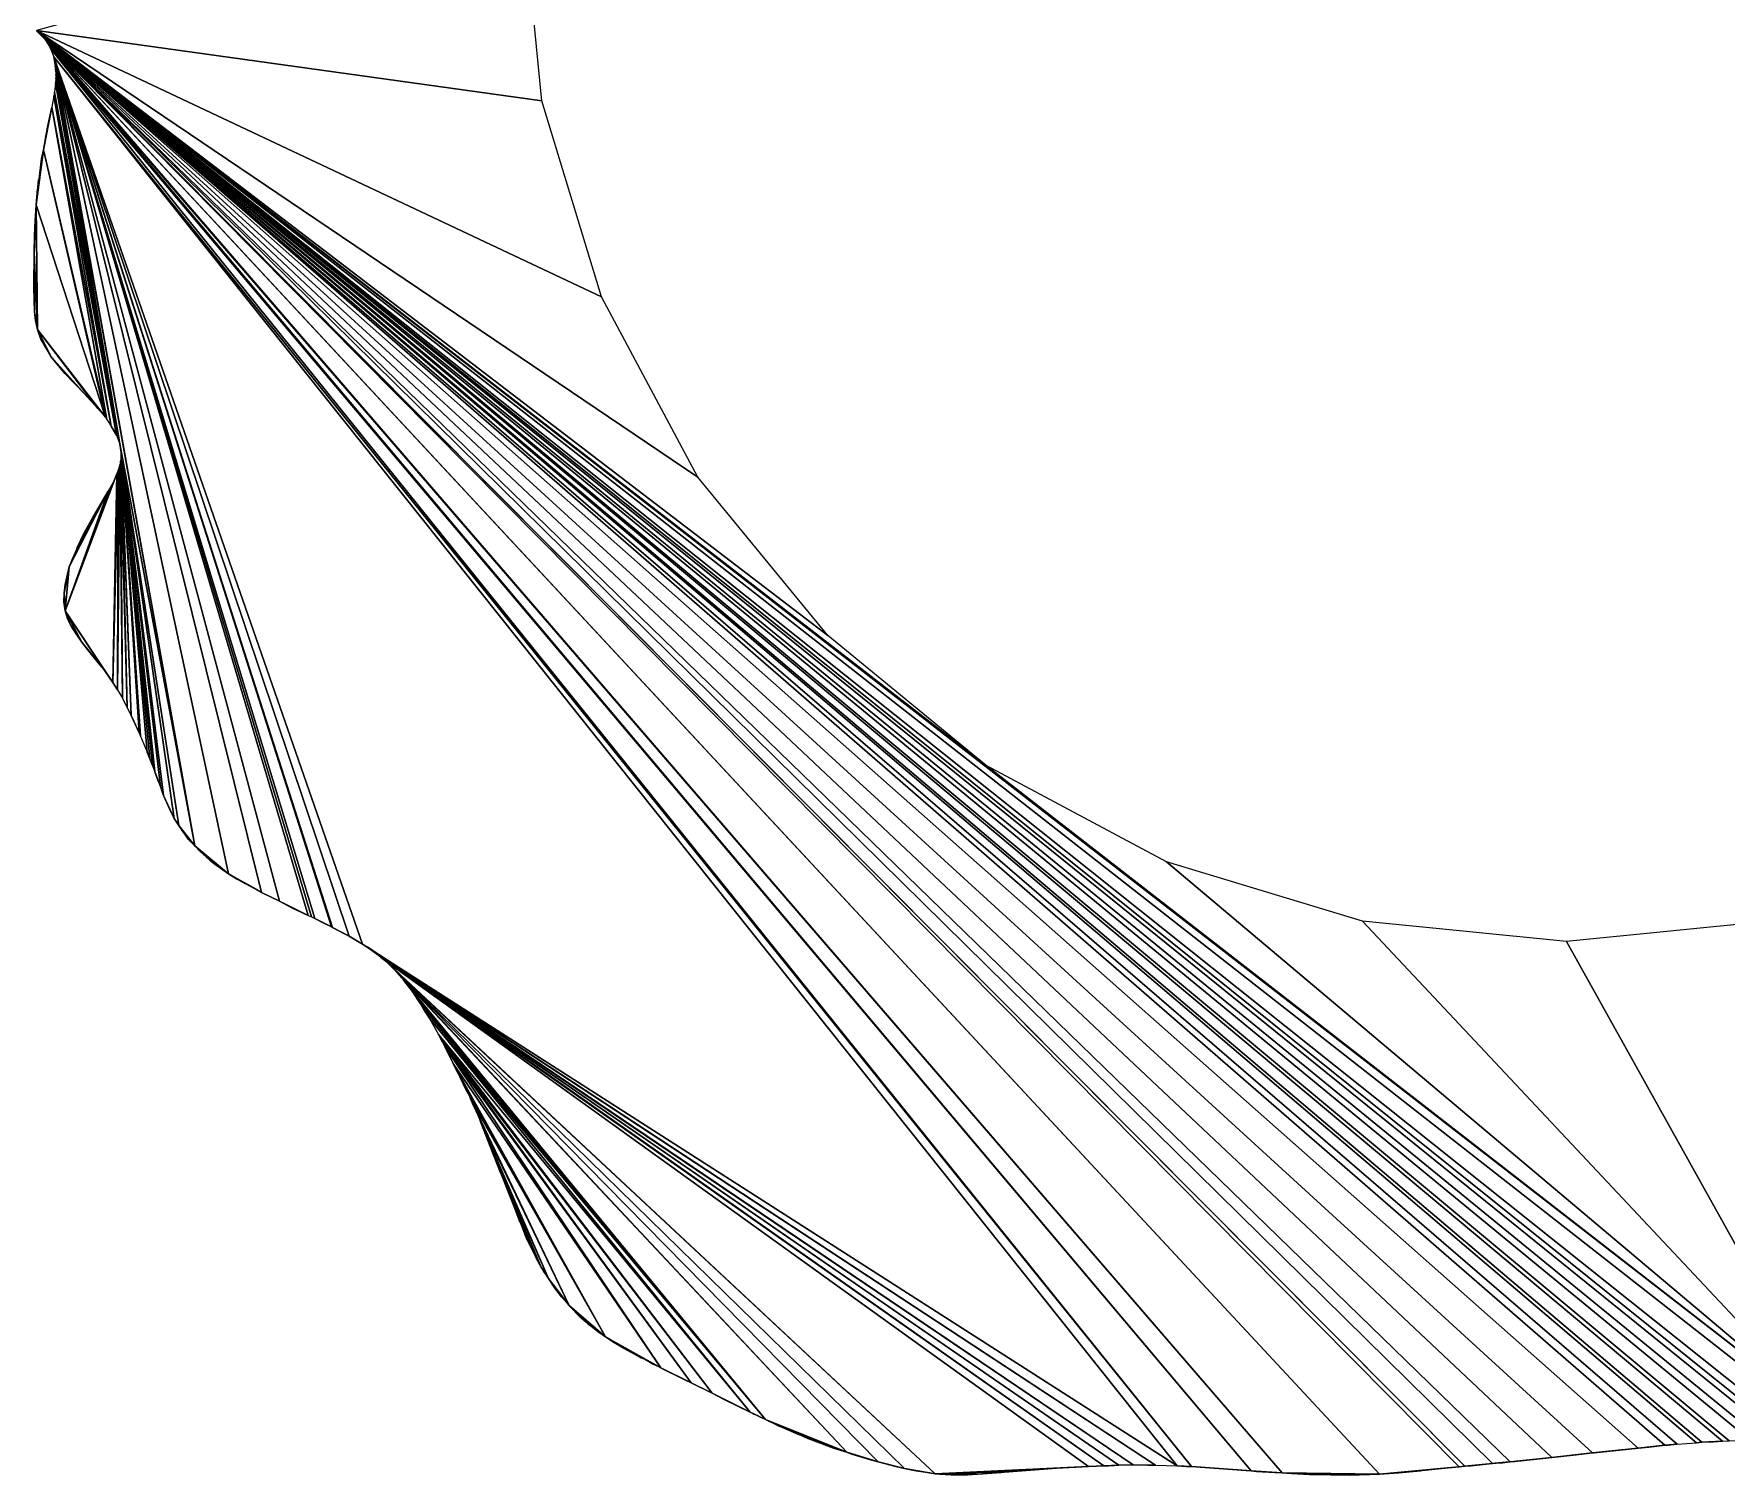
# Model space of a CAD drawing. Extents: x -96 to 96, y -94 to 92.
# Drawn here: x -91 to 9.5, y -93.7 to -8.1 of the extents above; entities that cross this region are included whole.
import ezdxf

# ---------------------------------------------------------------- set-up
doc = ezdxf.new("R2010")
doc.units = 0

msp = doc.modelspace()

# ---------------------------------------------------------------- linework, layer by layer
for points in [[(-60.81, -12.1, 98), (-62, 0, 98), (-90.8, -7.93, 98)], [(-90.8, -7.93, 98), (-90.65, -8.1, 98), (-90.43, -8.32, 98)], [(-90.8, -7.93, 98), (-90.43, -8.32, 98), (-6.04, -93.15, 98)], [(-90.8, -7.93, 98), (-6.04, -93.15, 98), (-4.39, -92.99, 98)], [(-90.8, -7.93, 98), (-4.39, -92.99, 98), (-3.35, -92.89, 98)], [(-90.8, -7.93, 98), (-3.35, -92.89, 98), (-0.86, -92.64, 98)], [(-90.8, -7.93, 98), (-0.86, -92.64, 98), (1.55, -92.37, 98)], [(-90.8, -7.93, 98), (1.55, -92.37, 98), (4.26, -92.08, 98)], [(-90.8, -7.93, 98), (4.26, -92.08, 98), (5.83, -91.91, 98)], [(-90.8, -7.93, 98), (5.83, -91.91, 98), (6.58, -91.84, 98)], [(-90.8, -7.93, 98), (6.58, -91.84, 98), (7.71, -91.76, 98)], [(-90.8, -7.93, 98), (7.71, -91.76, 98), (8.03, -91.73, 98)], [(-90.8, -7.93, 98), (8.03, -91.73, 98), (9.26, -91.67, 98)], [(-90.8, -7.93, 98), (9.26, -91.67, 98), (9.66, -91.66, 98)], [(-90.8, -7.93, 98), (9.66, -91.66, 98), (10.92, -91.64, 98)], [(-90.8, -7.93, 98), (10.92, -91.64, 98), (11.65, -91.62, 98)], [(-90.8, -7.93, 98), (11.65, -91.62, 98), (12.7, -91.57, 98)], [(-90.8, -7.93, 98), (12.7, -91.57, 98), (13.22, -91.52, 98)], [(-90.8, -7.93, 98), (13.22, -91.52, 98), (13.91, -91.44, 98)], [(-90.8, -7.93, 98), (13.91, -91.44, 98), (15.31, -91.05, 98)], [(-90.8, -7.93, 98), (15.31, -91.05, 98), (16.04, -90.79, 98)], [(-57.28, -23.73, 98), (-60.81, -12.1, 98), (-90.8, -7.93, 98)], [(-51.55, -34.45, 98), (-57.28, -23.73, 98), (-90.8, -7.93, 98)], [(-43.84, -43.84, 98), (-51.55, -34.45, 98), (-90.8, -7.93, 98)], [(-34.45, -51.55, 98), (-43.84, -43.84, 98), (-90.8, -7.93, 98)], [(-34.45, -51.55, 98), (-90.8, -7.93, 98), (16.04, -90.79, 98)], [(-90.43, -8.32, 98), (-90.3, -8.46, 98), (-11.09, -93.63, 98)], [(-90.43, -8.32, 98), (-11.09, -93.63, 98), (-6.36, -93.19, 98)], [(-90.43, -8.32, 98), (-6.36, -93.19, 98), (-6.04, -93.15, 98)], [(-90.3, -8.46, 98), (-90.16, -8.67, 98), (-16.87, -93.55, 98)], [(-90.3, -8.46, 98), (-16.87, -93.55, 98), (-11.09, -93.63, 98)], [(-90.16, -8.67, 98), (-89.98, -8.99, 98), (-18.71, -93.44, 98)], [(-90.16, -8.67, 98), (-18.71, -93.44, 98), (-16.87, -93.55, 98)], [(-89.98, -8.99, 98), (-89.78, -9.5, 98), (-22.26, -93.18, 98)], [(-89.98, -8.99, 98), (-22.26, -93.18, 98), (-18.71, -93.44, 98)], [(-89.78, -9.5, 98), (-89.69, -10.02, 98), (-81.41, -56.32, 98)], [(-89.78, -9.5, 98), (-81.41, -56.32, 98), (-79.41, -57.99, 98)], [(-89.78, -9.5, 98), (-79.41, -57.99, 98), (-77.45, -59.09, 98)], [(-89.78, -9.5, 98), (-77.45, -59.09, 98), (-76.38, -59.62, 98)], [(-89.78, -9.5, 98), (-76.38, -59.62, 98), (-74.69, -60.47, 98)], [(-89.78, -9.5, 98), (-74.69, -60.47, 98), (-74.49, -60.55, 98)], [(-89.78, -9.5, 98), (-74.49, -60.55, 98), (-74.28, -60.65, 98)], [(-89.78, -9.5, 98), (-74.28, -60.65, 98), (-73.3, -61.13, 98)], [(-89.78, -9.5, 98), (-73.3, -61.13, 98), (-73.23, -61.17, 98)], [(-89.78, -9.5, 98), (-73.23, -61.17, 98), (-72.24, -61.69, 98)], [(-89.78, -9.5, 98), (-72.24, -61.69, 98), (-71.45, -62.16, 98)], [(-89.78, -9.5, 98), (-71.45, -62.16, 98), (-23.1, -93.14, 98)], [(-89.78, -9.5, 98), (-23.1, -93.14, 98), (-22.26, -93.18, 98)], [(-89.69, -10.02, 98), (-89.67, -10.23, 98), (-85.87, -32.46, 98)], [(-89.69, -10.02, 98), (-85.87, -32.46, 98), (-81.41, -56.32, 98)], [(-89.66, -10.75, 98), (-89.68, -11.06, 98), (-85.87, -32.46, 98)], [(-89.67, -10.23, 98), (-89.66, -10.54, 98), (-85.87, -32.46, 98)], [(-89.66, -10.54, 98), (-89.66, -10.75, 98), (-85.87, -32.46, 98)], [(-89.78, -11.8, 98), (-89.9, -12.47, 98), (-86.37, -31.42, 98)], [(-89.74, -11.59, 98), (-89.78, -11.8, 98), (-86.06, -31.94, 98)], [(-89.78, -11.8, 98), (-86.37, -31.42, 98), (-86.06, -31.94, 98)], [(-89.68, -11.06, 98), (-89.74, -11.59, 98), (-85.87, -32.46, 98)], [(-89.74, -11.59, 98), (-86.06, -31.94, 98), (-85.87, -32.46, 98)], [(-89.9, -12.47, 98), (-90.13, -13.57, 98), (-90.4, -15.01, 98)], [(-89.9, -12.47, 98), (-90.4, -15.01, 98), (-86.63, -31.02, 98)], [(-89.9, -12.47, 98), (-89.94, -12.67, 98), (-90.13, -13.57, 98)], [(-89.9, -12.47, 98), (-86.63, -31.02, 98), (-86.37, -31.42, 98)], [(-90.13, -13.57, 98), (-90.15, -13.67, 98), (-90.4, -15.01, 98)], [(-90.15, -13.67, 98), (-90.32, -14.56, 98), (-90.4, -15.01, 98)], [(-90.15, -13.67, 98), (-90.27, -14.19, 98), (-90.32, -14.56, 98)], [(-90.4, -15.01, 98), (-90.5, -15.55, 98), (-90.82, -18.27, 98)], [(-90.4, -15.01, 98), (-90.82, -18.27, 98), (-86.72, -30.89, 98)], [(-90.4, -15.01, 98), (-90.41, -15.07, 98), (-90.5, -15.55, 98)], [(-90.4, -15.01, 98), (-86.72, -30.89, 98), (-86.63, -31.02, 98)], [(-90.5, -15.55, 98), (-90.61, -16.39, 98), (-90.82, -18.27, 98)], [(-90.5, -15.55, 98), (-90.6, -16.28, 98), (-90.61, -16.39, 98)], [(-90.61, -16.39, 98), (-90.68, -16.8, 98), (-90.82, -18.27, 98)], [(-90.68, -16.8, 98), (-90.74, -17.33, 98), (-90.82, -18.27, 98)], [(-90.74, -17.33, 98), (-90.78, -17.79, 98), (-90.82, -18.27, 98)], [(-90.82, -18.27, 98), (-90.9, -19.63, 98), (-90.95, -21.09, 98)], [(-90.82, -18.27, 98), (-90.95, -21.09, 98), (-90.74, -25.68, 98)], [(-90.82, -18.27, 98), (-90.87, -18.89, 98), (-90.9, -19.63, 98)], [(-90.87, -18.89, 98), (-90.9, -19.52, 98), (-90.9, -19.63, 98)], [(-90.82, -18.27, 98), (-90.74, -25.68, 98), (-86.72, -30.89, 98)], [(-90.9, -19.63, 98), (-90.93, -20.15, 98), (-90.95, -21.09, 98)], [(-90.9, -19.63, 98), (-90.92, -19.94, 98), (-90.93, -20.15, 98)], [(-90.93, -20.15, 98), (-90.96, -20.98, 98), (-90.95, -21.09, 98)], [(-90.95, -21.09, 98), (-90.96, -21.2, 98), (-90.96, -23.16, 98)], [(-90.95, -21.09, 98), (-90.96, -23.16, 98), (-90.93, -24.63, 98)], [(-90.95, -21.09, 98), (-90.93, -24.63, 98), (-90.74, -25.68, 98)], [(-90.96, -23.16, 98), (-90.94, -24.42, 98), (-90.93, -24.63, 98)], [(-90.93, -24.63, 98), (-90.9, -24.84, 98), (-90.86, -25.15, 98)], [(-90.93, -24.63, 98), (-90.86, -25.15, 98), (-90.74, -25.68, 98)], [(-90.86, -25.15, 98), (-90.8, -25.45, 98), (-90.74, -25.68, 98)], [(-90.74, -25.68, 98), (-90.58, -26.17, 98), (-90.54, -26.25, 98)], [(-90.74, -25.68, 98), (-90.54, -26.25, 98), (-89.95, -27.27, 98)], [(-90.74, -25.68, 98), (-89.95, -27.27, 98), (-87.16, -30.37, 98)], [(-90.74, -25.68, 98), (-87.16, -30.37, 98), (-86.72, -30.89, 98)], [(-90.58, -26.17, 98), (-90.57, -26.2, 98), (-90.54, -26.25, 98)], [(-90.54, -26.25, 98), (-90.29, -26.72, 98), (-90, -27.19, 98)], [(-90.54, -26.25, 98), (-90, -27.19, 98), (-89.95, -27.27, 98)], [(-90, -27.19, 98), (-89.97, -27.24, 98), (-89.95, -27.27, 98)], [(-89.95, -27.27, 98), (-89.56, -27.76, 98), (-89.12, -28.29, 98)], [(-89.95, -27.27, 98), (-89.12, -28.29, 98), (-87.98, -29.48, 98)], [(-89.95, -27.27, 98), (-87.98, -29.48, 98), (-87.16, -30.37, 98)], [(-89.12, -28.29, 98), (-88.44, -29.01, 98), (-87.98, -29.48, 98)], [(-87.98, -29.48, 98), (-87.57, -29.93, 98), (-87.16, -30.37, 98)], [(-86.37, -31.42, 98), (-86.15, -31.8, 98), (-86.06, -31.94, 98)], [(-85.87, -32.46, 98), (-85.8, -32.88, 98), (-85.79, -32.98, 98)], [(-85.87, -32.46, 98), (-85.79, -32.98, 98), (-82.36, -55.12, 98)], [(-85.87, -32.46, 98), (-82.36, -55.12, 98), (-81.41, -56.32, 98)], [(-85.79, -32.98, 98), (-85.79, -33.17, 98), (-85.18, -48.59, 98)], [(-85.79, -32.98, 98), (-85.18, -48.59, 98), (-84.71, -49.62, 98)], [(-85.79, -32.98, 98), (-84.71, -49.62, 98), (-84.63, -49.82, 98)], [(-85.79, -32.98, 98), (-84.63, -49.82, 98), (-84.24, -50.76, 98)], [(-85.79, -32.98, 98), (-84.24, -50.76, 98), (-84.08, -51.16, 98)], [(-85.79, -32.98, 98), (-84.08, -51.16, 98), (-83.92, -51.56, 98)], [(-85.79, -32.98, 98), (-83.92, -51.56, 98), (-83.78, -51.93, 98)], [(-85.79, -32.98, 98), (-83.78, -51.93, 98), (-83.45, -52.81, 98)], [(-85.79, -32.98, 98), (-83.45, -52.81, 98), (-83.26, -53.34, 98)], [(-85.79, -32.98, 98), (-83.26, -53.34, 98), (-82.63, -54.7, 98)], [(-85.79, -32.98, 98), (-82.63, -54.7, 98), (-82.36, -55.12, 98)], [(-85.95, -34.03, 98), (-86.03, -34.24, 98), (-86.28, -46.64, 98)], [(-85.95, -34.03, 98), (-86.28, -46.64, 98), (-86, -47.07, 98)], [(-85.86, -33.72, 98), (-85.95, -34.03, 98), (-86, -47.07, 98)], [(-85.86, -33.72, 98), (-86, -47.07, 98), (-85.71, -47.57, 98)], [(-85.82, -33.5, 98), (-85.86, -33.72, 98), (-85.71, -47.57, 98)], [(-85.79, -33.17, 98), (-85.82, -33.5, 98), (-85.42, -48.12, 98)], [(-85.82, -33.5, 98), (-85.71, -47.57, 98), (-85.42, -48.12, 98)], [(-85.79, -33.17, 98), (-85.42, -48.12, 98), (-85.18, -48.59, 98)], [(-86.03, -34.24, 98), (-86.16, -34.55, 98), (-89.1, -42.38, 98)], [(-86.03, -34.24, 98), (-89.1, -42.38, 98), (-86.28, -46.64, 98)], [(-86.16, -34.55, 98), (-86.32, -34.86, 98), (-89.1, -42.38, 98)], [(-86.32, -34.86, 98), (-86.55, -35.28, 98), (-89.1, -42.38, 98)], [(-86.55, -35.28, 98), (-88.86, -39.77, 98), (-89.1, -42.38, 98)], [(-86.55, -35.28, 98), (-87.16, -36.33, 98), (-88.86, -39.77, 98)], [(-86.55, -35.28, 98), (-86.8, -35.69, 98), (-87.16, -36.33, 98)], [(-86.8, -35.69, 98), (-86.91, -35.88, 98), (-87.16, -36.33, 98)], [(-86.55, -35.28, 98), (-86.74, -35.57, 98), (-86.8, -35.69, 98)], [(-87.16, -36.33, 98), (-88.2, -38.21, 98), (-88.86, -39.77, 98)], [(-87.16, -36.33, 98), (-87.39, -36.69, 98), (-88.2, -38.21, 98)], [(-87.39, -36.69, 98), (-87.95, -37.71, 98), (-88.2, -38.21, 98)], [(-87.39, -36.69, 98), (-87.42, -36.74, 98), (-87.95, -37.71, 98)], [(-87.16, -36.33, 98), (-87.36, -36.64, 98), (-87.39, -36.69, 98)], [(-87.95, -37.71, 98), (-88.09, -37.99, 98), (-88.2, -38.21, 98)], [(-88.2, -38.21, 98), (-88.52, -38.94, 98), (-88.86, -39.77, 98)], [(-88.52, -38.94, 98), (-88.66, -39.25, 98), (-88.86, -39.77, 98)], [(-88.2, -38.21, 98), (-88.39, -38.59, 98), (-88.52, -38.94, 98)], [(-88.2, -38.21, 98), (-88.32, -38.45, 98), (-88.39, -38.59, 98)], [(-88.86, -39.77, 98), (-89.11, -40.81, 98), (-89.17, -41.33, 98)], [(-88.86, -39.77, 98), (-89.17, -41.33, 98), (-89.1, -42.38, 98)], [(-88.86, -39.77, 98), (-89.04, -40.45, 98), (-89.11, -40.81, 98)], [(-89.11, -40.81, 98), (-89.15, -41.09, 98), (-89.17, -41.33, 98)], [(-89.17, -41.33, 98), (-89.18, -41.59, 98), (-89.18, -41.85, 98)], [(-89.17, -41.33, 98), (-89.18, -41.85, 98), (-89.1, -42.38, 98)], [(-89.18, -41.85, 98), (-89.16, -42.07, 98), (-89.1, -42.38, 98)], [(-89.1, -42.38, 98), (-89.04, -42.59, 98), (-88.94, -42.9, 98)], [(-89.1, -42.38, 98), (-88.94, -42.9, 98), (-88.78, -43.21, 98)], [(-89.1, -42.38, 98), (-88.78, -43.21, 98), (-88.11, -44.24, 98)], [(-89.1, -42.38, 98), (-88.11, -44.24, 98), (-86.8, -45.88, 98)], [(-89.1, -42.38, 98), (-86.8, -45.88, 98), (-86.72, -45.99, 98)], [(-89.1, -42.38, 98), (-86.72, -45.99, 98), (-86.28, -46.64, 98)], [(-88.94, -42.9, 98), (-88.85, -43.07, 98), (-88.78, -43.21, 98)], [(-88.78, -43.21, 98), (-88.68, -43.42, 98), (-88.45, -43.75, 98)], [(-88.78, -43.21, 98), (-88.45, -43.75, 98), (-88.11, -44.24, 98)], [(-88.45, -43.75, 98), (-88.34, -43.94, 98), (-88.11, -44.24, 98)], [(-88.11, -44.24, 98), (-87.93, -44.49, 98), (-87.78, -44.68, 98)], [(-88.11, -44.24, 98), (-87.78, -44.68, 98), (-87.12, -45.48, 98)], [(-88.11, -44.24, 98), (-87.12, -45.48, 98), (-86.8, -45.88, 98)], [(-87.78, -44.68, 98), (-87.3, -45.27, 98), (-87.12, -45.48, 98)], [(-87.12, -45.48, 98), (-86.88, -45.79, 98), (-86.8, -45.88, 98)], [(-86.72, -45.99, 98), (-86.32, -46.58, 98), (-86.28, -46.64, 98)], [(-86.28, -46.64, 98), (-86.02, -47.05, 98), (-86, -47.07, 98)], [(-85.71, -47.57, 98), (-85.54, -47.9, 98), (-85.42, -48.12, 98)], [(-85.42, -48.12, 98), (-85.33, -48.31, 98), (-85.18, -48.59, 98)], [(-85.18, -48.59, 98), (-85.03, -48.93, 98), (-84.71, -49.62, 98)], [(-84.24, -50.76, 98), (-84.17, -50.95, 98), (-84.08, -51.16, 98)], [(-84.08, -51.16, 98), (-84, -51.37, 98), (-83.92, -51.56, 98)], [(-83.78, -51.93, 98), (-83.65, -52.32, 98), (-83.59, -52.48, 98)], [(-83.78, -51.93, 98), (-83.59, -52.48, 98), (-83.45, -52.81, 98)], [(-23.73, -57.28, 98), (-34.45, -51.55, 98), (16.04, -90.79, 98)], [(-83.45, -52.81, 98), (-83.34, -53.12, 98), (-83.26, -53.34, 98)], [(-83.26, -53.34, 98), (-83.08, -53.77, 98), (-82.8, -54.38, 98)], [(-83.26, -53.34, 98), (-82.8, -54.38, 98), (-82.63, -54.7, 98)], [(-82.63, -54.7, 98), (-82.56, -54.83, 98), (-82.36, -55.12, 98)], [(-82.36, -55.12, 98), (-82.18, -55.42, 98), (-81.78, -55.95, 98)], [(-82.36, -55.12, 98), (-81.78, -55.95, 98), (-81.68, -56.05, 98)], [(-82.36, -55.12, 98), (-81.68, -56.05, 98), (-81.41, -56.32, 98)], [(-81.41, -56.32, 98), (-81.28, -56.47, 98), (-81.11, -56.64, 98)], [(-81.41, -56.32, 98), (-81.11, -56.64, 98), (-80.73, -56.99, 98)], [(-81.41, -56.32, 98), (-80.73, -56.99, 98), (-80.51, -57.18, 98)], [(-81.41, -56.32, 98), (-80.51, -57.18, 98), (-79.41, -57.99, 98)], [(-80.73, -56.99, 98), (-80.6, -57.1, 98), (-80.51, -57.18, 98)], [(-80.51, -57.18, 98), (-80.2, -57.44, 98), (-80.09, -57.52, 98)], [(-80.51, -57.18, 98), (-80.09, -57.52, 98), (-79.41, -57.99, 98)], [(-80.09, -57.52, 98), (-79.75, -57.76, 98), (-79.41, -57.99, 98)], [(-79.41, -57.99, 98), (-78.94, -58.28, 98), (-78.42, -58.56, 98)], [(-79.41, -57.99, 98), (-78.42, -58.56, 98), (-78.34, -58.6, 98)], [(-79.41, -57.99, 98), (-78.34, -58.6, 98), (-77.6, -59, 98)], [(-79.41, -57.99, 98), (-77.6, -59, 98), (-77.45, -59.09, 98)], [(-12.1, -60.81, 98), (-23.73, -57.28, 98), (16.04, -90.79, 98)], [(-78.42, -58.56, 98), (-78.42, -58.56, 98), (-78.34, -58.6, 98)], [(-78.34, -58.6, 98), (-78.22, -58.67, 98), (-77.73, -58.94, 98)], [(-78.34, -58.6, 98), (-77.73, -58.94, 98), (-77.6, -59, 98)], [(-77.45, -59.09, 98), (-77.38, -59.13, 98), (-76.38, -59.62, 98)], [(-76.38, -59.62, 98), (-75.61, -60.02, 98), (-74.69, -60.47, 98)], [(-74.28, -60.65, 98), (-73.72, -60.94, 98), (-73.3, -61.13, 98)], [(-73.23, -61.17, 98), (-73.04, -61.28, 98), (-72.52, -61.55, 98)], [(-73.23, -61.17, 98), (-72.52, -61.55, 98), (-72.24, -61.69, 98)], [(0, -62, 98), (-12.1, -60.81, 98), (16.04, -90.79, 98)], [(12.1, -60.81, 98), (0, -62, 98), (16.04, -90.79, 98)], [(-72.24, -61.69, 98), (-71.82, -61.94, 98), (-71.45, -62.16, 98)], [(-71.45, -62.16, 98), (-71.3, -62.26, 98), (-71.18, -62.33, 98)], [(-71.45, -62.16, 98), (-71.18, -62.33, 98), (-24.39, -93.09, 98)], [(-71.45, -62.16, 98), (-24.39, -93.09, 98), (-23.1, -93.14, 98)], [(-71.18, -62.33, 98), (-70.85, -62.58, 98), (-70.63, -62.73, 98)], [(-71.18, -62.33, 98), (-70.63, -62.73, 98), (-25.71, -93.08, 98)], [(-71.18, -62.33, 98), (-25.71, -93.08, 98), (-24.39, -93.09, 98)], [(-70.63, -62.73, 98), (-70.59, -62.76, 98), (-26.57, -93.1, 98)], [(-70.63, -62.73, 98), (-26.57, -93.1, 98), (-25.71, -93.08, 98)], [(-70.59, -62.76, 98), (-70.39, -62.94, 98), (-70.07, -63.18, 98)], [(-70.59, -62.76, 98), (-70.07, -63.18, 98), (-27.46, -93.13, 98)], [(-70.59, -62.76, 98), (-27.46, -93.13, 98), (-26.57, -93.1, 98)], [(-70.07, -63.18, 98), (-69.84, -63.42, 98), (-69.56, -63.68, 98)], [(-70.07, -63.18, 98), (-69.56, -63.68, 98), (-37.46, -93.6, 98)], [(-70.07, -63.18, 98), (-37.46, -93.6, 98), (-28.37, -93.17, 98)], [(-70.07, -63.18, 98), (-28.37, -93.17, 98), (-27.46, -93.13, 98)], [(-69.56, -63.68, 98), (-69, -64.32, 98), (-42.72, -92.32, 98)], [(-69.56, -63.68, 98), (-42.72, -92.32, 98), (-40.85, -92.89, 98)], [(-69.56, -63.68, 98), (-40.85, -92.89, 98), (-39.28, -93.29, 98)], [(-69.56, -63.68, 98), (-39.28, -93.29, 98), (-37.46, -93.6, 98)], [(-69, -64.32, 98), (-68.83, -64.55, 98), (-68.51, -64.96, 98)], [(-69, -64.32, 98), (-68.51, -64.96, 98), (-47.53, -90.39, 98)], [(-69, -64.32, 98), (-47.53, -90.39, 98), (-42.72, -92.32, 98)], [(-68.51, -64.96, 98), (-68.3, -65.29, 98), (-68.01, -65.71, 98)], [(-68.51, -64.96, 98), (-68.01, -65.71, 98), (-47.53, -90.39, 98)], [(-68.01, -65.71, 98), (-67.91, -65.86, 98), (-47.53, -90.39, 98)], [(-67.91, -65.86, 98), (-67.72, -66.18, 98), (-67.71, -66.2, 98)], [(-67.91, -65.86, 98), (-67.71, -66.2, 98), (-67.5, -66.53, 98)], [(-67.91, -65.86, 98), (-67.5, -66.53, 98), (-47.53, -90.39, 98)], [(-67.5, -66.53, 98), (-66.94, -67.53, 98), (-48.45, -89.94, 98)], [(-67.5, -66.53, 98), (-48.45, -89.94, 98), (-47.53, -90.39, 98)], [(-66.94, -67.53, 98), (-66.92, -67.59, 98), (-66.75, -67.9, 98)], [(-66.94, -67.53, 98), (-66.75, -67.9, 98), (-50.71, -88.82, 98)], [(-66.94, -67.53, 98), (-50.71, -88.82, 98), (-48.45, -89.94, 98)], [(-66.75, -67.9, 98), (-66.57, -68.24, 98), (-51.96, -88.21, 98)], [(-66.75, -67.9, 98), (-51.96, -88.21, 98), (-50.71, -88.82, 98)], [(-66.57, -68.24, 98), (-66.43, -68.55, 98), (-66.07, -69.25, 98)], [(-66.57, -68.24, 98), (-66.07, -69.25, 98), (-53.76, -87.31, 98)], [(-66.57, -68.24, 98), (-53.76, -87.31, 98), (-51.96, -88.21, 98)], [(-66.07, -69.25, 98), (-65.92, -69.56, 98), (-65.77, -69.87, 98)], [(-66.07, -69.25, 98), (-65.77, -69.87, 98), (-65.68, -70.04, 98)], [(-66.07, -69.25, 98), (-65.68, -70.04, 98), (-57.04, -85.47, 98)], [(-66.07, -69.25, 98), (-57.04, -85.47, 98), (-53.76, -87.31, 98)], [(-65.68, -70.04, 98), (-65.55, -70.32, 98), (-65.24, -70.96, 98)], [(-65.68, -70.04, 98), (-65.24, -70.96, 98), (-65.17, -71.08, 98)], [(-65.68, -70.04, 98), (-65.17, -71.08, 98), (-57.04, -85.47, 98)], [(-65.17, -71.08, 98), (-65.05, -71.34, 98), (-57.04, -85.47, 98)], [(-65.05, -71.34, 98), (-64.9, -71.7, 98), (-64.72, -72.08, 98)], [(-65.05, -71.34, 98), (-64.72, -72.08, 98), (-59.2, -83.62, 98)], [(-65.05, -71.34, 98), (-59.2, -83.62, 98), (-57.04, -85.47, 98)], [(-64.72, -72.08, 98), (-64.47, -72.65, 98), (-59.2, -83.62, 98)], [(-64.47, -72.65, 98), (-64.36, -72.96, 98), (-64.27, -73.17, 98)], [(-64.47, -72.65, 98), (-64.27, -73.17, 98), (-63.97, -73.92, 98)], [(-64.47, -72.65, 98), (-63.97, -73.92, 98), (-60.42, -82.02, 98)], [(-64.47, -72.65, 98), (-60.42, -82.02, 98), (-59.2, -83.62, 98)], [(-63.97, -73.92, 98), (-63.84, -74.29, 98), (-63.74, -74.54, 98)], [(-63.97, -73.92, 98), (-63.74, -74.54, 98), (-63.66, -74.73, 98)], [(-63.97, -73.92, 98), (-63.66, -74.73, 98), (-63.09, -76.15, 98)], [(-63.97, -73.92, 98), (-63.09, -76.15, 98), (-60.85, -81.35, 98)], [(-63.97, -73.92, 98), (-60.85, -81.35, 98), (-60.42, -82.02, 98)], [(-63.66, -74.73, 98), (-63.39, -75.44, 98), (-63.27, -75.74, 98)], [(-63.66, -74.73, 98), (-63.27, -75.74, 98), (-63.09, -76.15, 98)], [(-63.09, -76.15, 98), (-62.82, -76.86, 98), (-62.74, -77.07, 98)], [(-63.09, -76.15, 98), (-62.74, -77.07, 98), (-62.66, -77.26, 98)], [(-63.09, -76.15, 98), (-62.66, -77.26, 98), (-62.01, -78.91, 98)], [(-63.09, -76.15, 98), (-62.01, -78.91, 98), (-61.11, -80.88, 98)], [(-63.09, -76.15, 98), (-61.11, -80.88, 98), (-60.85, -81.35, 98)], [(-62.66, -77.26, 98), (-62.13, -78.63, 98), (-62.01, -78.91, 98)], [(-62.01, -78.91, 98), (-61.82, -79.43, 98), (-61.68, -79.74, 98)], [(-62.01, -78.91, 98), (-61.68, -79.74, 98), (-61.11, -80.88, 98)], [(-61.11, -80.88, 98), (-61.05, -81, 98), (-60.85, -81.35, 98)], [(-60.85, -81.35, 98), (-60.75, -81.52, 98), (-60.67, -81.66, 98)], [(-60.85, -81.35, 98), (-60.67, -81.66, 98), (-60.42, -82.02, 98)], [(-60.42, -82.02, 98), (-60.24, -82.3, 98), (-60.11, -82.49, 98)], [(-60.42, -82.02, 98), (-60.11, -82.49, 98), (-60.04, -82.58, 98)], [(-60.42, -82.02, 98), (-60.04, -82.58, 98), (-59.65, -83.11, 98)], [(-60.42, -82.02, 98), (-59.65, -83.11, 98), (-59.2, -83.62, 98)], [(-60.04, -82.58, 98), (-59.84, -82.86, 98), (-59.65, -83.11, 98)], [(-59.2, -83.62, 98), (-59.12, -83.72, 98), (-58.56, -84.28, 98)], [(-59.2, -83.62, 98), (-58.56, -84.28, 98), (-58.46, -84.37, 98)], [(-59.2, -83.62, 98), (-58.46, -84.37, 98), (-58.21, -84.58, 98)], [(-59.2, -83.62, 98), (-58.21, -84.58, 98), (-57.04, -85.47, 98)], [(-58.46, -84.37, 98), (-58.37, -84.45, 98), (-58.21, -84.58, 98)], [(-58.21, -84.58, 98), (-58.06, -84.72, 98), (-57.9, -84.83, 98)], [(-58.21, -84.58, 98), (-57.9, -84.83, 98), (-57.04, -85.47, 98)], [(-57.9, -84.83, 98), (-57.49, -85.16, 98), (-57.04, -85.47, 98)], [(-57.04, -85.47, 98), (-56.8, -85.64, 98), (-56.62, -85.75, 98)], [(-57.04, -85.47, 98), (-56.62, -85.75, 98), (-55.98, -86.13, 98)], [(-57.04, -85.47, 98), (-55.98, -86.13, 98), (-54.91, -86.72, 98)], [(-57.04, -85.47, 98), (-54.91, -86.72, 98), (-54.72, -86.81, 98)], [(-57.04, -85.47, 98), (-54.72, -86.81, 98), (-54.2, -87.1, 98)], [(-57.04, -85.47, 98), (-54.2, -87.1, 98), (-53.89, -87.24, 98)], [(-57.04, -85.47, 98), (-53.89, -87.24, 98), (-53.76, -87.31, 98)], [(-55.98, -86.13, 98), (-55.93, -86.16, 98), (-54.91, -86.72, 98)], [(-54.72, -86.81, 98), (-54.41, -86.99, 98), (-54.2, -87.1, 98)], [(-53.76, -87.31, 98), (-53.58, -87.41, 98), (-53.46, -87.47, 98)], [(-53.76, -87.31, 98), (-53.46, -87.47, 98), (-52.76, -87.81, 98)], [(-53.76, -87.31, 98), (-52.76, -87.81, 98), (-51.96, -88.21, 98)], [(-52.76, -87.81, 98), (-52.33, -88.03, 98), (-51.96, -88.21, 98)], [(-51.96, -88.21, 98), (-51.76, -88.31, 98), (-50.86, -88.75, 98)], [(-51.96, -88.21, 98), (-50.86, -88.75, 98), (-50.82, -88.77, 98)], [(-51.96, -88.21, 98), (-50.82, -88.77, 98), (-50.71, -88.82, 98)], [(-50.71, -88.82, 98), (-50.67, -88.85, 98), (-50, -89.19, 98)], [(-50.71, -88.82, 98), (-50, -89.19, 98), (-48.45, -89.94, 98)], [(-48.45, -89.94, 98), (-48.23, -90.06, 98), (-48.15, -90.09, 98)], [(-48.45, -89.94, 98), (-48.15, -90.09, 98), (-47.94, -90.19, 98)], [(-48.45, -89.94, 98), (-47.94, -90.19, 98), (-47.53, -90.39, 98)], [(-47.53, -90.39, 98), (-47.42, -90.45, 98), (-47, -90.64, 98)], [(-47.53, -90.39, 98), (-47, -90.64, 98), (-46.57, -90.84, 98)], [(-47.53, -90.39, 98), (-46.57, -90.84, 98), (-45.33, -91.38, 98)], [(-47.53, -90.39, 98), (-45.33, -91.38, 98), (-44.12, -91.85, 98)], [(-47.53, -90.39, 98), (-44.12, -91.85, 98), (-43.5, -92.08, 98)], [(-47.53, -90.39, 98), (-43.5, -92.08, 98), (-42.72, -92.32, 98)], [(-47, -90.64, 98), (-46.78, -90.75, 98), (-46.57, -90.84, 98)], [(-46.57, -90.84, 98), (-46.36, -90.94, 98), (-45.75, -91.2, 98)], [(-46.57, -90.84, 98), (-45.75, -91.2, 98), (-45.33, -91.38, 98)], [(-45.33, -91.38, 98), (-45.02, -91.52, 98), (-44.12, -91.85, 98)], [(-44.12, -91.85, 98), (-43.98, -91.91, 98), (-43.5, -92.08, 98)], [(-42.72, -92.32, 98), (-42.57, -92.38, 98), (-42.41, -92.44, 98)], [(-42.72, -92.32, 98), (-42.41, -92.44, 98), (-41.37, -92.75, 98)], [(-42.72, -92.32, 98), (-41.37, -92.75, 98), (-40.85, -92.89, 98)], [(-0.86, -92.64, 98), (0.91, -92.45, 98), (1.55, -92.37, 98)], [(1.55, -92.37, 98), (3.52, -92.17, 98), (4.26, -92.08, 98)], [(1.55, -92.37, 98), (1.64, -92.36, 98), (3.52, -92.17, 98)], [(4.26, -92.08, 98), (4.88, -92.02, 98), (5.83, -91.91, 98)], [(4.26, -92.08, 98), (4.76, -92.03, 98), (4.88, -92.02, 98)], [(5.83, -91.91, 98), (6, -91.9, 98), (6.58, -91.84, 98)], [(7.71, -91.76, 98), (7.81, -91.75, 98), (8.03, -91.73, 98)], [(8.03, -91.73, 98), (8.58, -91.71, 98), (9.26, -91.67, 98)], [(8.58, -91.71, 98), (8.73, -91.7, 98), (9.26, -91.67, 98)], [(-40.85, -92.89, 98), (-40.32, -93.04, 98), (-39.81, -93.17, 98)], [(-40.85, -92.89, 98), (-39.81, -93.17, 98), (-39.28, -93.29, 98)], [(-39.28, -93.29, 98), (-38.59, -93.43, 98), (-38.05, -93.52, 98)], [(-39.28, -93.29, 98), (-38.05, -93.52, 98), (-37.46, -93.6, 98)], [(-37.46, -93.6, 98), (-30.26, -93.28, 98), (-28.37, -93.17, 98)], [(-37.46, -93.6, 98), (-32.59, -93.45, 98), (-30.26, -93.28, 98)], [(-32.59, -93.45, 98), (-32.17, -93.42, 98), (-30.26, -93.28, 98)], [(-28.37, -93.17, 98), (-28.1, -93.16, 98), (-27.46, -93.13, 98)], [(-27.46, -93.13, 98), (-26.85, -93.11, 98), (-26.57, -93.1, 98)], [(-27.46, -93.13, 98), (-27.18, -93.13, 98), (-26.85, -93.11, 98)], [(-26.57, -93.1, 98), (-25.74, -93.08, 98), (-25.71, -93.08, 98)], [(-25.71, -93.08, 98), (-24.85, -93.09, 98), (-24.67, -93.09, 98)], [(-25.71, -93.08, 98), (-24.67, -93.09, 98), (-24.39, -93.09, 98)], [(-24.67, -93.09, 98), (-24.67, -93.1, 98), (-24.39, -93.09, 98)], [(-23.1, -93.14, 98), (-22.57, -93.17, 98), (-22.26, -93.18, 98)], [(-22.26, -93.18, 98), (-19.01, -93.42, 98), (-18.71, -93.44, 98)], [(-11.09, -93.63, 98), (-6.84, -93.23, 98), (-6.36, -93.19, 98)], [(-11.09, -93.63, 98), (-8.57, -93.42, 98), (-6.84, -93.23, 98)], [(-8.57, -93.42, 98), (-8.36, -93.4, 98), (-6.84, -93.23, 98)], [(-6.36, -93.19, 98), (-6.25, -93.18, 98), (-6.04, -93.15, 98)], [(-6.04, -93.15, 98), (-4.76, -93.04, 98), (-4.39, -92.99, 98)], [(-6.04, -93.15, 98), (-5.65, -93.13, 98), (-4.76, -93.04, 98)], [(-4.39, -92.99, 98), (-4.25, -92.98, 98), (-3.38, -92.89, 98)], [(-4.39, -92.99, 98), (-3.38, -92.89, 98), (-3.35, -92.89, 98)], [(-4.25, -92.98, 98), (-3.79, -92.95, 98), (-3.38, -92.89, 98)], [(-3.35, -92.89, 98), (-1.23, -92.68, 98), (-0.86, -92.64, 98)], [(-3.35, -92.89, 98), (-3.06, -92.87, 98), (-1.23, -92.68, 98)], [(-0.86, -92.64, 98), (-0.18, -92.57, 98), (0.91, -92.45, 98)], [(-0.86, -92.64, 98), (-0.4, -92.59, 98), (-0.18, -92.57, 98)], [(-0.18, -92.57, 98), (0.58, -92.49, 98), (0.91, -92.45, 98)], [(-0.18, -92.57, 98), (0.21, -92.53, 98), (0.58, -92.49, 98)], [(-38.05, -93.52, 98), (-37.71, -93.57, 98), (-37.46, -93.6, 98)], [(-37.46, -93.6, 98), (-34.93, -93.63, 98), (-32.59, -93.45, 98)], [(-37.46, -93.6, 98), (-37.19, -93.62, 98), (-36.52, -93.66, 98)], [(-37.46, -93.6, 98), (-36.52, -93.66, 98), (-34.93, -93.63, 98)], [(-36.52, -93.66, 98), (-35.55, -93.66, 98), (-34.93, -93.63, 98)], [(-34.93, -93.63, 98), (-33.47, -93.52, 98), (-32.59, -93.45, 98)], [(-34.93, -93.63, 98), (-33.56, -93.53, 98), (-33.47, -93.52, 98)], [(-32.59, -93.45, 98), (-32.18, -93.42, 98), (-32.17, -93.42, 98)], [(-18.71, -93.44, 98), (-18.4, -93.47, 98), (-17.3, -93.53, 98)], [(-18.71, -93.44, 98), (-17.3, -93.53, 98), (-16.87, -93.55, 98)], [(-16.87, -93.55, 98), (-16.32, -93.59, 98), (-15.26, -93.64, 98)], [(-16.87, -93.55, 98), (-15.26, -93.64, 98), (-14, -93.67, 98)], [(-16.87, -93.55, 98), (-14, -93.67, 98), (-13.62, -93.67, 98)], [(-16.87, -93.55, 98), (-13.62, -93.67, 98), (-11.09, -93.63, 98)], [(-14, -93.67, 98), (-13.83, -93.67, 98), (-13.62, -93.67, 98)], [(-13.62, -93.67, 98), (-12.87, -93.69, 98), (-11.09, -93.63, 98)], [(-11.09, -93.63, 98), (-8.66, -93.44, 98), (-8.57, -93.42, 98)], [(-11.09, -93.63, 98), (-9.95, -93.55, 98), (-8.66, -93.44, 98)]]:
    msp.add_3dface(points)

doc.saveas('drawing.dxf')
